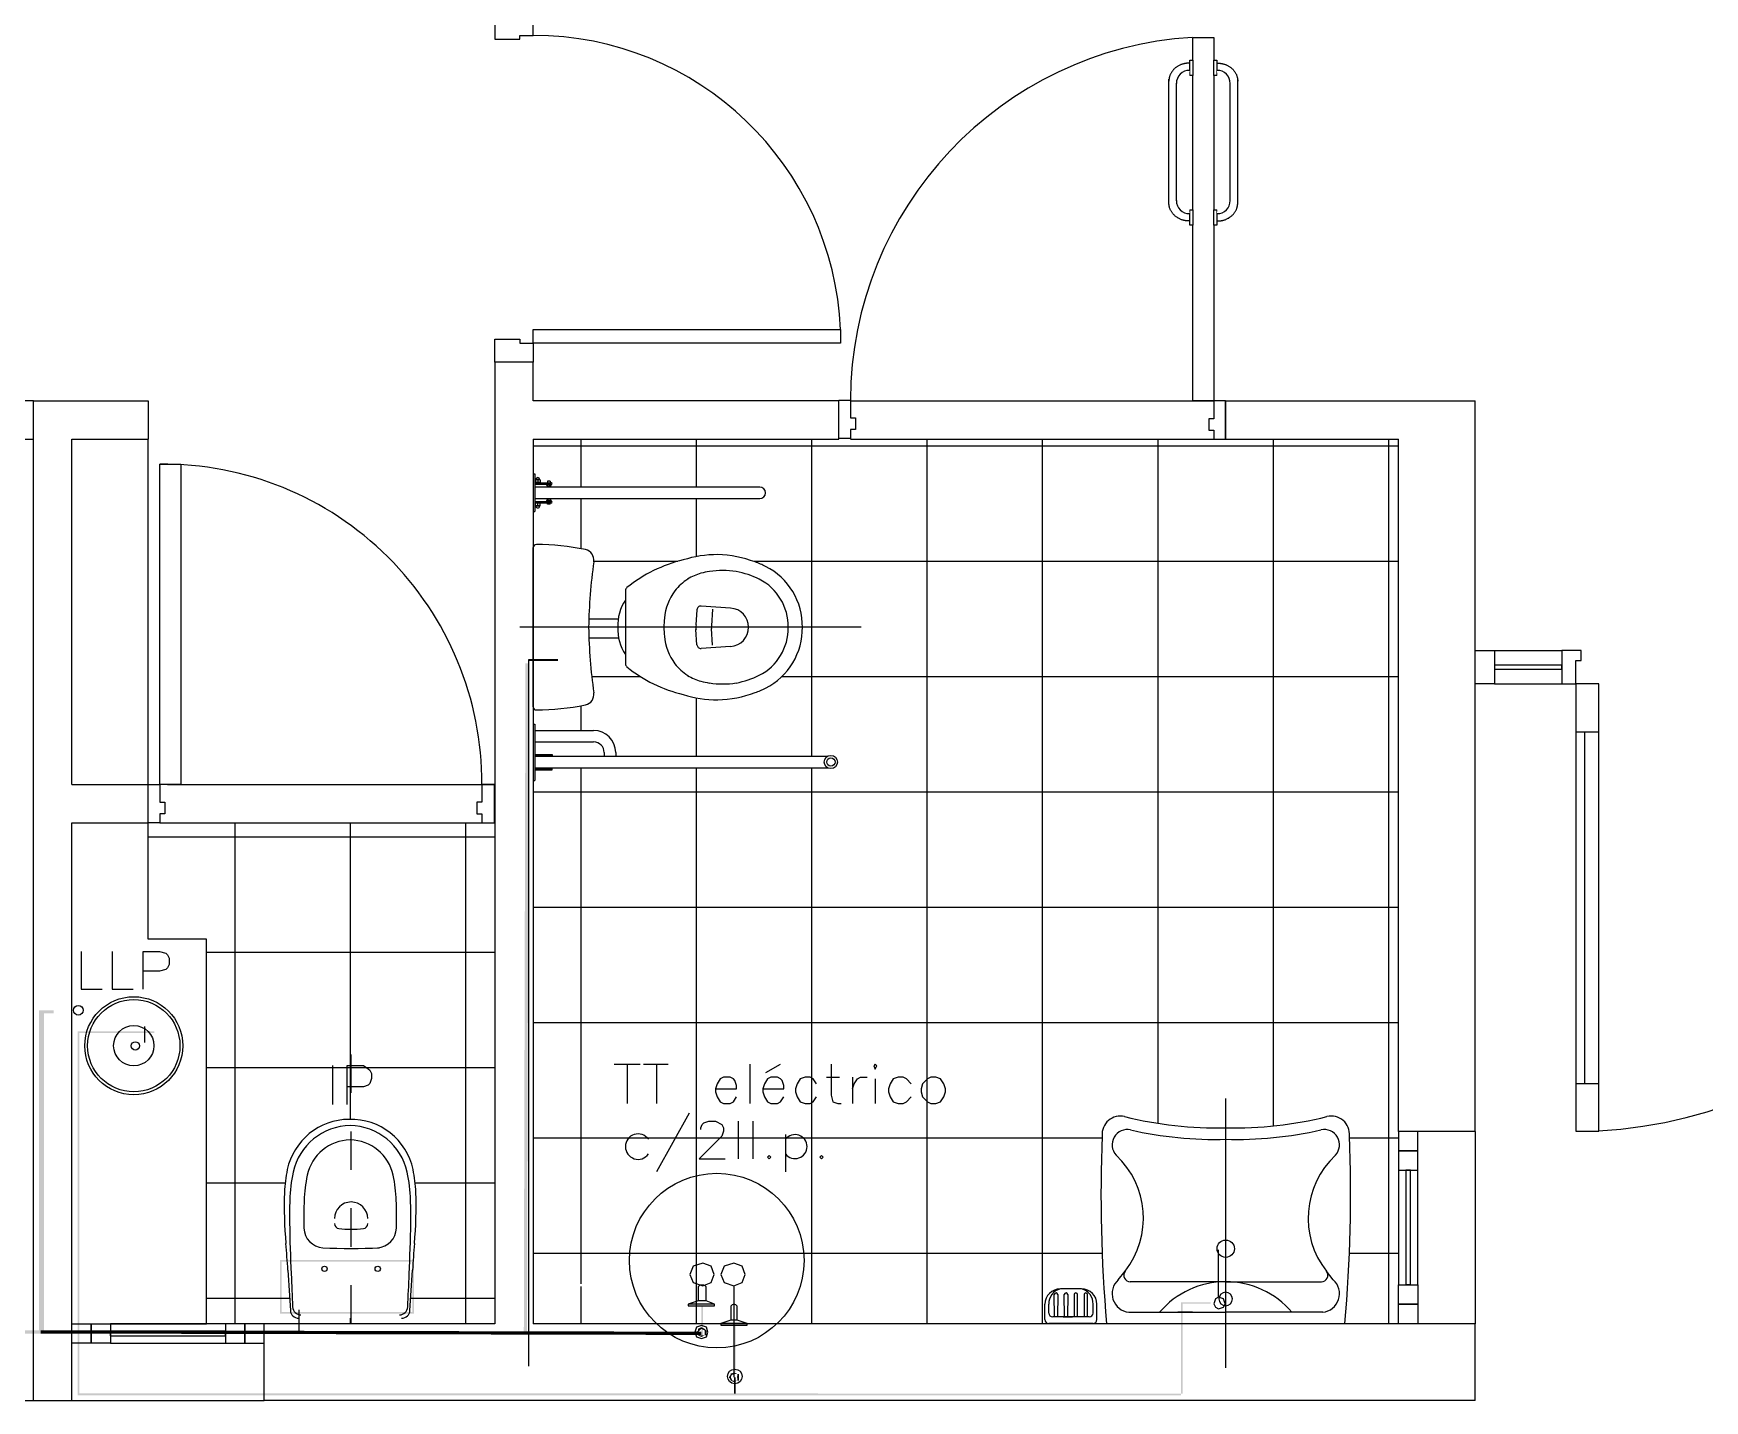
# Model space of a CAD drawing. Header units: metres. Extents: x -22 to 82, y -7 to 32.
# Drawn here: x -14.594 to -10.248, y 2.9 to 6.455 of the extents above; entities that cross this region are included whole.
import ezdxf

# ---------------------------------------------------------------- set-up
doc = ezdxf.new("R2010")
doc.units = ezdxf.units.M
doc.header["$LTSCALE"] = 2
doc.header["$MEASUREMENT"] = 0
doc.set_wipeout_variables(frame=1)
doc.linetypes.add('BORDER', pattern=[44.45, 12.7, -6.35, 12.7, -6.35, 0, -6.35])
doc.linetypes.add('DASHDOT', pattern=[25.4, 12.7, -6.35, 0, -6.35])
doc.layers.get('0').update_dxf_attribs({"color": 252, "linetype": 'CONTINUOUS'})
for name, color, linetype in [('PDF2_-FADE-AC-MONT', 240, 'CONTINUOUS'), ('PDF2_-FADE-IS-AC', 240, 'CONTINUOUS'), ('PDF2_-FADE-IS-AF', 160, 'CONTINUOUS'), ('PDF2_-FADE-IS-AFMONT', 160, 'CONTINUOUS'), ('PDF2_-FADE-IS-TXT', 7, 'CONTINUOUS'), ('PDF2_A_CAL', 240, 'CONTINUOUS'), ('ZLINEA_DE_EJES', 6, 'BORDER'), ('ZSILUETAEDIFICIO', 253, 'CONTINUOUS')]:
    doc.layers.add(name, color=color, linetype=linetype)

# ---------------------------------------------------------------- blocks, each defined once
blk = doc.blocks.new('K')
for centre, radius in [((352.5888, 864.514), 0.17), ((352.5888, 864.514), 0.16), ((352.5888, 864.514), 0.07), ((352.5841, 864.5165), 0.0145)]:
    blk.add_circle(centre, radius)

msp = doc.modelspace()

# ---------------------------------------------------------------- hatches: boundary and pattern name
at = {"layer": 'PDF2_-FADE-IS-AC'}
for points in [[(-14.4749, 2.919), (-14.4749, 3.8563), (-14.2838, 3.8563), (-14.2838, 3.8562), (-14.2796, 3.8562), (-14.2796, 3.8605), (-14.4791, 3.8605), (-14.4791, 2.9139), (-12.5542, 2.9139), (-12.5542, 2.919)], [(-12.7681, 3.0964), (-12.7723, 3.0964), (-12.7723, 2.9733), (-12.7681, 2.9733)], [(-12.7681, 2.9606), (-12.7723, 2.9606), (-12.7723, 2.9181), (-12.7681, 2.9181)]]:
    msp.add_hatch(color=256, dxfattribs=at).paths.add_polyline_path(points)
h = msp.add_hatch(color=256, dxfattribs=at)
h.paths.add_polyline_path([(-11.6095, 2.9181), (-11.6052, 2.9181), (-11.6052, 3.1516), (-11.5331, 3.1516), (-11.5331, 3.1558), (-11.6095, 3.1558)])
h.paths.add_polyline_path([(-12.554, 2.9181), (-12.554, 2.9139), (-11.6095, 2.9139), (-11.6095, 2.9181)])
h = msp.add_hatch(color=256, dxfattribs=at)
h.paths.add_polyline_path([(-12.7596, 2.9521), (-12.7596, 2.9691), (-12.7638, 2.9691), (-12.7638, 2.9521)])
h.paths.add_polyline_path([(-12.7723, 2.9733), (-12.7808, 2.9691), (-12.7851, 2.9606), (-12.7808, 2.9521), (-12.7723, 2.9478), (-12.7638, 2.9521), (-12.7766, 2.9521), (-12.7808, 2.9606), (-12.7766, 2.9691), (-12.7638, 2.9691)])
at = {"layer": 'PDF2_-FADE-IS-AF'}
h = msp.add_hatch(color=256, dxfattribs=at)
h.paths.add_polyline_path([(-13.9527, 3.2659), (-13.9527, 3.1258), (-13.6046, 3.1258), (-13.6046, 3.2659)])
h.paths.add_polyline_path([(-13.9485, 3.2616), (-13.6089, 3.2616), (-13.6089, 3.13), (-13.9485, 3.13)], flags=0)
msp.add_hatch(color=256, dxfattribs=at).paths.add_polyline_path([(-12.8532, 3.1466), (-12.8574, 3.1466), (-12.8574, 3.066), (-12.8532, 3.066)])
at = {"layer": 'PDF2_-FADE-IS-AFMONT'}
for points in [[(-13.3063, 4.8168), (-13.3148, 4.8168), (-13.319, 3.0718), (-13.3105, 3.0718)], [(-14.567, 3.915), (-14.5798, 3.915), (-14.5798, 3.0785), (-14.567, 3.0785), (-14.567, 3.9073), (-14.5416, 3.9073), (-14.5416, 3.915)], [(-14.5713, 3.0743), (-14.5713, 3.0828), (-18.5064, 3.0865), (-18.5064, 3.0737)], [(-12.8571, 3.0908), (-12.8656, 3.0866), (-12.8656, 3.0823), (-12.8698, 3.0781), (-12.8656, 3.0696), (-12.8571, 3.0654), (-12.8486, 3.0696), (-12.8613, 3.0696), (-12.8656, 3.0781), (-12.8571, 3.0866), (-12.8486, 3.0823), (-12.8486, 3.0696), (-12.8443, 3.0696), (-12.8443, 3.0823), (-12.8486, 3.0866)]]:
    msp.add_hatch(color=256, dxfattribs=at).paths.add_polyline_path(points)

# ---------------------------------------------------------------- linework, layer by layer
at = {"layer": 'PDF2_-FADE-AC-MONT'}
for points in [[(-12.7808, 3.1431), (-12.7808, 3.1091)], [(-12.7702, 3.1495), (-12.7745, 3.1495)], [(-12.7638, 3.1091), (-12.7638, 3.1431)], [(-12.7384, 3.1006), (-12.7638, 3.1091), (-12.7808, 3.1091), (-12.8063, 3.1006)]]:
    msp.add_lwpolyline(points, dxfattribs=at)
msp.add_lwpolyline([(-12.7384, 3.0964), (-12.7384, 3.1006), (-12.8063, 3.1006), (-12.8063, 3.0964)], close=True, dxfattribs=at)
for centre, start, end in [((-12.7745, 3.1431), 90.1478, 180.1486), ((-12.7702, 3.1431), 0.1535, 90.1486)]:
    msp.add_arc(centre, 0.00637, start, end, dxfattribs=at)
at = {"layer": 'PDF2_-FADE-IS-AC'}
for points in [[(-12.7851, 2.9606), (-12.7808, 2.9606)], [(-12.7723, 2.9691), (-12.7808, 2.9691)], [(-12.7596, 2.9606), (-12.7638, 2.9606)]]:
    msp.add_lwpolyline(points, dxfattribs=at)
msp.add_circle((-12.7702, 2.9627), 0.0191, dxfattribs=at)
at = {"layer": 'PDF2_-FADE-IS-AF'}
for points in [[(-13.307, 4.8259), (-13.307, 2.9897)], [(-11.5119, 3.1686), (-11.5119, 3.2917)], [(-11.4482, 3.1304), (-11.41, 3.1304)]]:
    msp.add_lwpolyline(points, dxfattribs=at)
for points in [[(-12.8236, 3.228), (-12.832, 3.2492), (-12.8533, 3.2577), (-12.8787, 3.2492), (-12.8872, 3.228), (-12.8787, 3.2068), (-12.8533, 3.1983), (-12.832, 3.2068)], [(-11.4949, 3.1516), (-11.4991, 3.1643), (-11.5119, 3.1686), (-11.5203, 3.1643), (-11.5246, 3.1516), (-11.5203, 3.1431), (-11.5119, 3.1389), (-11.4991, 3.1431)]]:
    msp.add_lwpolyline(points, close=True, dxfattribs=at)
at = {"layer": 'PDF2_-FADE-IS-AF', "elevation": 0}
msp.add_lwpolyline([(-13.9045, 3.1358), (-13.9045, 3.0749)], dxfattribs=at)
at = {"layer": 'PDF2_-FADE-IS-AFMONT', "const_width": 0.005}
msp.add_lwpolyline([(-13.307, 4.8259), (-13.2298, 4.8259)], dxfattribs=at)
at = {"layer": 'PDF2_-FADE-IS-AFMONT'}
for points in [[(-12.8659, 3.1933), (-12.8659, 3.1594)], [(-12.8511, 3.1997), (-12.8596, 3.1997)], [(-12.8447, 3.1594), (-12.8447, 3.1933)], [(-12.8235, 3.1509), (-12.8447, 3.1594), (-12.8659, 3.1594), (-12.8914, 3.1509)], [(-12.8656, 3.0781), (-12.8698, 3.0781)], [(-12.8443, 3.0781), (-12.8486, 3.0781)]]:
    msp.add_lwpolyline(points, dxfattribs=at)
for points in [[(-12.8235, 3.1466), (-12.8235, 3.1509), (-12.8914, 3.1509), (-12.8914, 3.1466)], [(-12.8401, 3.0781), (-12.8443, 3.0908), (-12.8571, 3.0951), (-12.8698, 3.0908), (-12.8741, 3.0781), (-12.8698, 3.0654), (-12.8571, 3.0611), (-12.8443, 3.0654)]]:
    msp.add_lwpolyline(points, close=True, dxfattribs=at)
at = {"layer": 'PDF2_-FADE-IS-AFMONT', "const_width": 0.00849, "elevation": 0}
msp.add_lwpolyline([(-14.5755, 3.0786), (-12.8571, 3.0749)], dxfattribs=at)
at = {"layer": 'PDF2_-FADE-IS-AFMONT'}
for centre, start, end in [((-12.8595, 3.1934), 90.1535, 180.1486), ((-12.851, 3.1933), 0.1478, 90.1486)]:
    msp.add_arc(centre, 0.00637, start, end, dxfattribs=at)
at = {"layer": 'PDF2_-FADE-IS-TXT'}
for points in [[(-14.4706, 4.0678), (-14.4706, 3.9702), (-14.4154, 3.9702)], [(-14.39, 4.0678), (-14.39, 3.9702), (-14.3348, 3.9702)], [(-14.3093, 3.9702), (-14.3093, 4.0678), (-14.2669, 4.0678), (-14.2499, 4.0636), (-14.2456, 4.0593), (-14.2414, 4.0508), (-14.2414, 4.0339), (-14.2456, 4.0254), (-14.2499, 4.0211), (-14.2669, 4.0169), (-14.3093, 4.0169)], [(-13.8169, 3.7715), (-13.8169, 3.6696)], [(-13.7787, 3.6696), (-13.7787, 3.7715), (-13.7362, 3.7715), (-13.7235, 3.763), (-13.7193, 3.7588), (-13.715, 3.7503), (-13.715, 3.7375), (-13.7193, 3.7248), (-13.7235, 3.7206), (-13.7362, 3.7163), (-13.7787, 3.7163)], [(-13.084, 3.7748), (-13.0161, 3.7748)], [(-13.05, 3.7748), (-13.05, 3.6729)], [(-13.0076, 3.7748), (-12.9439, 3.7748)], [(-12.9736, 3.7748), (-12.9736, 3.6729)], [(-12.8208, 3.7111), (-12.7656, 3.7111), (-12.7656, 3.7196), (-12.7699, 3.7323), (-12.7741, 3.7366), (-12.7826, 3.7408), (-12.7996, 3.7408), (-12.8081, 3.7366), (-12.8165, 3.7238), (-12.8208, 3.7111), (-12.8208, 3.7026), (-12.8165, 3.6899), (-12.8081, 3.6771), (-12.7996, 3.6729), (-12.7826, 3.6729), (-12.7741, 3.6771), (-12.7656, 3.6899)], [(-12.7316, 3.7748), (-12.7316, 3.6729)], [(-12.6977, 3.7111), (-12.6425, 3.7111), (-12.6425, 3.7196), (-12.6467, 3.7323), (-12.651, 3.7366), (-12.6595, 3.7408), (-12.6765, 3.7408), (-12.685, 3.7366), (-12.6934, 3.7238), (-12.6977, 3.7111), (-12.6977, 3.7026), (-12.6934, 3.6899), (-12.685, 3.6771), (-12.6765, 3.6729), (-12.6595, 3.6729), (-12.651, 3.6771), (-12.6425, 3.6899)], [(-12.6892, 3.7535), (-12.651, 3.7748)], [(-12.5576, 3.7238), (-12.5661, 3.7366), (-12.5746, 3.7408), (-12.5873, 3.7408), (-12.6001, 3.7366), (-12.6085, 3.7238), (-12.6128, 3.7111), (-12.6128, 3.7026), (-12.6085, 3.6899), (-12.6001, 3.6771), (-12.5873, 3.6729), (-12.5746, 3.6729), (-12.5661, 3.6771), (-12.5576, 3.6899)], [(-12.5321, 3.7408), (-12.4982, 3.7408)], [(-12.5194, 3.7748), (-12.5194, 3.6941), (-12.5152, 3.6771), (-12.5024, 3.6729), (-12.4939, 3.6729)], [(-12.4642, 3.7408), (-12.4642, 3.6729)], [(-12.4642, 3.7111), (-12.46, 3.7238), (-12.4515, 3.7366), (-12.443, 3.7408), (-12.426, 3.7408)], [(-12.3114, 3.7238), (-12.3241, 3.7366), (-12.3326, 3.7408), (-12.3454, 3.7408), (-12.3581, 3.7366), (-12.3666, 3.7238), (-12.3708, 3.7111), (-12.3708, 3.7026), (-12.3666, 3.6899), (-12.3581, 3.6771), (-12.3454, 3.6729), (-12.3326, 3.6729), (-12.3241, 3.6771), (-12.3114, 3.6899)], [(-12.4048, 3.7366), (-12.4048, 3.6729)], [(-12.8887, 3.6474), (-12.9736, 3.4946)], [(-12.859, 3.605), (-12.859, 3.6092), (-12.8548, 3.6177), (-12.8505, 3.6219), (-12.8378, 3.6262), (-12.8208, 3.6262), (-12.8038, 3.6177), (-12.7996, 3.6092), (-12.7996, 3.6007), (-12.8038, 3.588), (-12.8632, 3.5286), (-12.7953, 3.5286)], [(-12.7614, 3.6262), (-12.7614, 3.5286)], [(-12.7232, 3.6262), (-12.7232, 3.5286)], [(-12.6383, 3.5922), (-12.6383, 3.4946)], [(-12.8447, 3.1509), (-12.8744, 3.1509)]]:
    msp.add_lwpolyline(points, dxfattribs=at)
for points in [[(-12.409, 3.7705), (-12.4048, 3.762), (-12.4005, 3.7705), (-12.4048, 3.7748)], [(-12.2605, 3.7408), (-12.2689, 3.7366), (-12.2817, 3.7238), (-12.2859, 3.7111), (-12.2859, 3.7026), (-12.2817, 3.6899), (-12.2689, 3.6771), (-12.2605, 3.6729), (-12.2477, 3.6729), (-12.235, 3.6771), (-12.2265, 3.6899), (-12.2222, 3.7026), (-12.2222, 3.7111), (-12.2265, 3.7238), (-12.235, 3.7366), (-12.2477, 3.7408)], [(-12.6807, 3.537), (-12.685, 3.5328), (-12.6807, 3.5286), (-12.6765, 3.5328)], [(-12.5449, 3.537), (-12.5491, 3.5328), (-12.5449, 3.5286), (-12.5406, 3.5328)]]:
    msp.add_lwpolyline(points, close=True, dxfattribs=at)
for centre, radius, start, end in [((-13.0218, 3.5604), 0.0331, 35.2933, 324.7067), ((-12.6136, 3.5604), 0.0312, 217.7698, 142.2302)]:
    msp.add_arc(centre, radius, start, end, dxfattribs=at)
at = {"layer": 'PDF2_A_CAL'}
for points in [[(-14.3051, 3.8732), (-14.3051, 3.8308)], [(-12.7726, 3.1983), (-12.7726, 2.9606)], [(-11.618, 3.1304), (-11.5798, 3.1304)]]:
    msp.add_lwpolyline(points, dxfattribs=at)
msp.add_lwpolyline([(-12.7429, 3.228), (-12.7514, 3.2492), (-12.7726, 3.2577), (-12.7981, 3.2492), (-12.8066, 3.228), (-12.7981, 3.2068), (-12.7726, 3.1983), (-12.7514, 3.2068)], close=True, dxfattribs=at)
msp.add_circle((-12.8172, 3.2641), 0.2271, dxfattribs=at)
at = {"layer": 'ZLINEA_DE_EJES', "linetype": 'DASHDOT', "ltscale": 0.001}
msp.add_line((-13.7681, 3.1, 0), (-13.7681, 3.8231, 0), dxfattribs=at)
at = {"layer": 'ZSILUETAEDIFICIO', "linetype": 'Continuous'}
for p, q in [((-11.6412, 6.0125, 0), (-11.6412, 6.336, 0)), ((-11.6212, 6.0195, 0), (-11.6212, 6.326, 0)), ((-11.4824, 6.0195, 0), (-11.4824, 6.326, 0)), ((-11.4624, 6.0125, 0), (-11.4624, 6.336, 0)), ((-11.4944, 5.4998, 0), (-11.4944, 5.4001, 0)), ((-13.1705, 5.4, 0), (-13.1705, 5.2765, 0)), ((-12.8705, 5.4, 0), (-12.8705, 5.276, 0)), ((-12.5705, 5.4, 0), (-12.5705, 4.5756, 0)), ((-12.2705, 5.4, 0), (-12.2705, 3.1004, 0)), ((-11.9705, 5.4, 0), (-11.9705, 3.1005, 0)), ((-11.6705, 5.4, 0), (-11.6705, 3.6211, 0)), ((-11.3705, 5.4, 0), (-11.3705, 3.6141, 0)), ((-11.0705, 5.4, 0), (-11.0705, 3.1, 0)), ((-11.0444, 5.3823, 0), (-13.2944, 5.3823, 0)), ((-14.2656, 4.5024, 0), (-14.2656, 5.3352, 0)), ((-14.2656, 5.3352, 0), (-14.2106, 5.3352, 0)), ((-14.2106, 5.3352, 0), (-14.2106, 4.5024, 0)), ((-13.1705, 5.2448, 0), (-13.1705, 5.1152, 0)), ((-12.8705, 5.2454, 0), (-12.8705, 5.0944, 0)), ((-12.9188, 5.0823, 0), (-13.1368, 5.0823, 0)), ((-11.0444, 5.0823, 0), (-12.7212, 5.0823, 0)), ((-13.0149, 4.7823, 0), (-13.1423, 4.7823, 0)), ((-11.0444, 4.7823, 0), (-12.6485, 4.7823, 0)), ((-10.7944, 4.8132, 0), (-10.6194, 4.8132, 0)), ((-10.6194, 4.8012, 0), (-10.7944, 4.8012, 0)), ((-10.5834, 4.7642, 0), (-10.5834, 4.6392, 0)), ((-10.5234, 4.7642, 0), (-10.5834, 4.7642, 0)), ((-10.5234, 4.6392, 0), (-10.5234, 4.7642, 0)), ((-13.1705, 4.7069, 0), (-13.1705, 4.6428, 0)), ((-12.8705, 4.7276, 0), (-12.8705, 4.5756, 0)), ((-10.5834, 4.6392, 0), (-10.5234, 4.6392, 0)), ((-10.5593, 3.7233, 0), (-10.5593, 4.6392, 0)), ((-13.1705, 4.5456, 0), (-13.1705, 3.2034, 0)), ((-12.8705, 4.5456, 0), (-12.8705, 3.1003, 0)), ((-12.5705, 4.5456, 0), (-12.5705, 3.1004, 0)), ((-14.2956, 4.4026, 0), (-14.2956, 4.5024, 0)), ((-14.2956, 4.5024, 0), (-14.2656, 4.5024, 0)), ((-14.2656, 4.5024, 0), (-14.2656, 4.456, 0)), ((-14.2106, 4.5024, 0), (-14.2656, 4.5024, 0)), ((-14.2656, 4.5024, 0), (-14.2656, 4.456, 0)), ((-13.3955, 4.5024, 0), (-13.4281, 4.5024, 0)), ((-13.4281, 4.5024, 0), (-13.4281, 4.456, 0)), ((-13.3955, 4.4026, 0), (-13.3955, 4.5024, 0)), ((-11.0444, 4.4823, 0), (-13.2944, 4.4823, 0)), ((-14.2656, 4.456, 0), (-14.2526, 4.456, 0)), ((-14.2656, 4.456, 0), (-14.2526, 4.456, 0)), ((-14.2526, 4.456, 0), (-14.2526, 4.4261, 0)), ((-14.2526, 4.456, 0), (-14.2526, 4.4261, 0)), ((-13.4281, 4.456, 0), (-13.4411, 4.456, 0)), ((-13.4411, 4.456, 0), (-13.4411, 4.4261, 0)), ((-14.2656, 4.4026, 0), (-14.2956, 4.4026, 0)), ((-14.2526, 4.4261, 0), (-14.2656, 4.4261, 0)), ((-14.2656, 4.4261, 0), (-14.2656, 4.4026, 0)), ((-14.0703, 4.4024, 0), (-14.0703, 3.1, 0)), ((-13.7703, 4.4024, 0), (-13.7703, 3.6306, 0)), ((-13.4703, 4.4024, 0), (-13.4703, 3.1, 0)), ((-13.4411, 4.4261, 0), (-13.4281, 4.4261, 0)), ((-13.4281, 4.4261, 0), (-13.4281, 4.4026, 0)), ((-13.4281, 4.4026, 0), (-13.3955, 4.4026, 0)), ((-13.3944, 4.3651, 0), (-14.2956, 4.3651, 0)), ((-11.0444, 4.1823, 0), (-13.2944, 4.1823, 0)), ((-13.3944, 4.0651, 0), (-14.1444, 4.0651, 0)), ((-11.0444, 3.8823, 0), (-13.2944, 3.8823, 0)), ((-13.3944, 3.7651, 0), (-14.1444, 3.7651, 0)), ((-10.5834, 3.7233, 0), (-10.5834, 3.6002, 0)), ((-10.5234, 3.7233, 0), (-10.5834, 3.7233, 0)), ((-10.5234, 3.6002, 0), (-10.5234, 3.7233, 0)), ((-11.815, 3.5823, 0), (-13.2944, 3.5823, 0)), ((-11.0444, 3.5823, 0), (-11.1719, 3.5823, 0)), ((-11.0444, 3.4994, 0), (-11.0444, 3.2006, 0)), ((-11.0248, 3.4994, 0), (-11.0248, 3.2006, 0)), ((-11.0128, 3.4994, 0), (-11.0248, 3.4994, 0)), ((-11.0128, 3.2006, 0), (-11.0128, 3.4994, 0)), ((-10.9941, 3.2006, 0), (-10.9941, 3.4994, 0)), ((-13.9385, 3.4651, 0), (-14.1444, 3.4651, 0)), ((-13.3944, 3.4651, 0), (-13.6027, 3.4651, 0)), ((-11.8142, 3.2823, 0), (-13.2944, 3.2823, 0)), ((-11.0444, 3.2823, 0), (-11.1733, 3.2823, 0)), ((-13.1705, 3.1966, 0), (-13.1705, 3.1002, 0)), ((-11.0128, 3.2006, 0), (-11.0248, 3.2006, 0)), ((-13.928, 3.1651, 0), (-14.1444, 3.1651, 0)), ((-13.3944, 3.1651, 0), (-13.6131, 3.1651, 0)), ((-13.6131, 3.1651, 0), (-13.6131, 3.1651, 0)), ((-14.095, 3.1, 0), (-14.3938, 3.1, 0)), ((-13.7703, 3.1141, 0), (-13.7703, 3.1, 0)), ((-11.6705, 3.1005, 0), (-11.6705, 3.1004, 0)), ((-11.3705, 3.1005, 0), (-11.3705, 3.1002, 0)), ((-14.095, 3.0805, 0), (-14.3938, 3.0805, 0)), ((-14.3938, 3.0684, 0), (-14.3938, 3.0805, 0)), ((-14.3938, 3.0684, 0), (-14.095, 3.0684, 0)), ((-14.3938, 3.0497, 0), (-14.095, 3.0497, 0)), ((-14.095, 3.0684, 0), (-14.095, 3.0805, 0)), ((-14.5944, 2.9, 0), (-14.4944, 2.9))]:
    msp.add_line(p, q, dxfattribs=at)
at = {"layer": 'ZSILUETAEDIFICIO'}
for p, q in [((-13.2944, 5.6, 0), (-13.3944, 5.6, 0)), ((-13.3944, 5.6, 0), (-13.3944, 3.1, 0)), ((-13.2944, 5.5, 0), (-13.2944, 5.6, 0)), ((-14.5944, 2.9, 0), (-14.5944, 5.5, 0)), ((-14.5944, 5.5, 0), (-14.2956, 5.5, 0)), ((-14.2956, 5.5, 0), (-14.2956, 5.4, 0)), ((-12.4994, 5.5, 0), (-13.2944, 5.5, 0)), ((-12.4994, 5.4, 0), (-12.4994, 5.5, 0)), ((-12.4694, 5.4998, 0), (-11.5243, 5.4998, 0)), ((-11.4944, 5.4, 0), (-11.4944, 5.5, 0)), ((-11.4944, 5.5, 0), (-10.8444, 5.5, 0)), ((-10.8444, 3.6, 0), (-10.8444, 5.5, 0)), ((-14.4944, 5.4, 0), (-14.2956, 5.4, 0)), ((-14.4944, 4.5024, 0), (-14.4944, 5.4, 0)), ((-14.2956, 4.5024, 0), (-14.2956, 5.4, 0)), ((-13.2944, 5.4, 0), (-12.4994, 5.4, 0)), ((-13.2944, 5.4, 0), (-13.2944, 3.1, 0)), ((-12.4694, 5.4, 0), (-11.4944, 5.4, 0)), ((-11.4944, 5.4, 0), (-11.0444, 5.4, 0)), ((-11.0444, 3.6, 0), (-11.0444, 5.4, 0)), ((-13.2944, 5.3096), (-13.2904, 5.3096)), ((-13.2944, 5.3096), (-13.2944, 5.2116)), ((-13.2904, 5.3096), (-13.2904, 5.2116)), ((-13.2904, 5.2868), (-13.2474, 5.2868)), ((-13.2904, 5.2828), (-13.2474, 5.2828)), ((-13.2886, 5.2944), (-13.2886, 5.287)), ((-13.2766, 5.2944), (-13.2886, 5.2944)), ((-13.2766, 5.287), (-13.2886, 5.287)), ((-13.2796, 5.2954), (-13.2856, 5.2954)), ((-13.2826, 5.2944), (-13.2826, 5.287)), ((-13.2766, 5.2944), (-13.2766, 5.287)), ((-13.2575, 5.2806), (-13.2597, 5.2806)), ((-13.2538, 5.2826), (-13.2587, 5.2826)), ((-13.2538, 5.2808), (-13.2587, 5.2808)), ((-13.2501, 5.2905), (-13.2575, 5.2905)), ((-13.2575, 5.2905), (-13.2575, 5.2868)), ((-13.2575, 5.2808), (-13.2575, 5.2806)), ((-13.2538, 5.2826), (-13.2488, 5.2826)), ((-13.2538, 5.2808), (-13.2488, 5.2808)), ((-13.2501, 5.2905), (-13.2501, 5.2868)), ((-13.2501, 5.2808), (-13.2501, 5.2806)), ((-13.2501, 5.2806), (-13.2479, 5.2806)), ((-13.2904, 5.2384), (-13.2474, 5.2384)), ((-13.2904, 5.2344), (-13.2474, 5.2344)), ((-13.2886, 5.2269), (-13.2886, 5.2342)), ((-13.2766, 5.2342), (-13.2886, 5.2342)), ((-13.2766, 5.2269), (-13.2886, 5.2269)), ((-13.2796, 5.2259), (-13.2856, 5.2259)), ((-13.2826, 5.2269), (-13.2826, 5.2342)), ((-13.2766, 5.2269), (-13.2766, 5.2342)), ((-13.2575, 5.2407), (-13.2597, 5.2407)), ((-13.2538, 5.2405), (-13.2587, 5.2405)), ((-13.2538, 5.2387), (-13.2587, 5.2387)), ((-13.2575, 5.2405), (-13.2575, 5.2407)), ((-13.2575, 5.2308), (-13.2575, 5.2345)), ((-13.2501, 5.2308), (-13.2575, 5.2308)), ((-13.2538, 5.2405), (-13.2488, 5.2405)), ((-13.2538, 5.2387), (-13.2488, 5.2387)), ((-13.2501, 5.2407), (-13.2479, 5.2407)), ((-13.2501, 5.2405), (-13.2501, 5.2407)), ((-13.2501, 5.2308), (-13.2501, 5.2345)), ((-13.2944, 5.2116), (-13.2904, 5.2116)), ((-13.2944, 4.704, 0), (-13.2944, 5.118, 0)), ((-13.0545, 5.0063, 0), (-13.0545, 4.9816, 0)), ((-13.0545, 4.9799, 0), (-13.0545, 4.911, 0)), ((-12.8686, 4.9567, 0), (-12.8712, 4.9172, 0)), ((-12.7812, 4.9609, 0), (-12.858, 4.9661, 0)), ((-12.8285, 4.9579, 0), (-12.8313, 4.9146, 0)), ((-13.1488, 4.9325, 0), (-13.073, 4.9325, 0)), ((-12.4413, 4.911, 0), (-13.3293, 4.911, 0)), ((-13.1504, 4.8837, 0), (-13.0732, 4.8837, 0)), ((-13.0545, 4.911, 0), (-13.0545, 4.8422, 0)), ((-12.8686, 4.8653, 0), (-12.8712, 4.9049, 0)), ((-12.8285, 4.8642, 0), (-12.8313, 4.9075, 0)), ((-13.0545, 4.8404, 0), (-13.0545, 4.8157, 0)), ((-12.7812, 4.8611, 0), (-12.858, 4.8559, 0)), ((-13.2944, 4.6594), (-13.2944, 4.5121)), ((-13.2944, 4.6594), (-13.2904, 4.6594)), ((-13.2904, 4.6594), (-13.2904, 4.5121)), ((-13.2898, 4.6428), (-13.1374, 4.6428)), ((-13.2898, 4.6128), (-13.1374, 4.6128)), ((-13.2904, 4.5801), (-13.2454, 4.5801)), ((-13.2904, 4.5771), (-13.2454, 4.5771)), ((-13.2904, 4.5756), (-12.5287, 4.5756)), ((-13.2454, 4.5801), (-13.2454, 4.5771)), ((-13.11, 4.5853), (-13.11, 4.5756)), ((-13.08, 4.5853), (-13.08, 4.5756)), ((-13.2904, 4.5456), (-12.5287, 4.5456)), ((-13.2904, 4.5435), (-13.2454, 4.5435)), ((-13.2904, 4.5405), (-13.2454, 4.5405)), ((-13.2454, 4.5405), (-13.2454, 4.5435)), ((-14.4944, 4.5024, 0), (-14.2956, 4.5024, 0)), ((-14.2956, 4.4024, 0), (-14.2956, 4.5024, 0)), ((-14.2956, 4.4024, 0), (-14.2956, 4.5024, 0)), ((-13.2944, 4.5121), (-13.2904, 4.5121)), ((-14.4944, 2.9, 0), (-14.4944, 4.4024, 0)), ((-14.4944, 4.4024, 0), (-14.2956, 4.4024, 0)), ((-14.2956, 4.1003, 0), (-14.2956, 4.4024, 0)), ((-14.1444, 4.1003, 0), (-14.2956, 4.1003, 0)), ((-14.1444, 3.1, 0), (-14.1444, 4.1003, 0)), ((-11.4934, 2.9854, 0), (-11.4934, 3.6853, 0)), ((-10.8444, 3.6, 0), (-11.0444, 3.6, 0)), ((-10.8444, 3.6, 0), (-10.8444, 3.1)), ((-11.773, 3.2141, 0), (-11.7553, 3.2363, 0)), ((-11.2137, 3.2141, 0), (-11.2314, 3.2363, 0)), ((-11.9388, 3.1175, 0), (-11.9393, 3.1757, 0)), ((-11.9303, 3.1757, 0), (-11.9308, 3.1175, 0)), ((-11.8686, 3.1905, 0), (-11.9236, 3.1905, 0)), ((-11.9128, 3.1175, 0), (-11.9133, 3.1757, 0)), ((-11.9043, 3.1757, 0), (-11.9048, 3.1175, 0)), ((-11.8879, 3.1757, 0), (-11.8874, 3.1175, 0)), ((-11.8794, 3.1175, 0), (-11.8789, 3.1757, 0)), ((-11.8618, 3.1757, 0), (-11.8613, 3.1175, 0)), ((-11.8533, 3.1175, 0), (-11.8528, 3.1757, 0)), ((-11.4936, 3.209, 0), (-11.742, 3.209, 0)), ((-11.4932, 3.209, 0), (-11.2447, 3.209, 0)), ((-11.9636, 3.1105, 0), (-11.9636, 3.1505, 0)), ((-11.9536, 3.1275, 0), (-11.9536, 3.1505, 0)), ((-11.8386, 3.1275, 0), (-11.8386, 3.1505, 0)), ((-11.8286, 3.1105, 0), (-11.8286, 3.1505, 0)), ((-11.7455, 3.1297, 0), (-11.4936, 3.1297, 0)), ((-11.2412, 3.1297, 0), (-11.4932, 3.1297, 0)), ((-14.4944, 3.1, 0), (-14.1444, 3.1, 0)), ((-13.9944, 2.9, 0), (-13.9944, 3.1, 0)), ((-13.3944, 3.1, 0), (-13.9944, 3.1, 0)), ((-10.8444, 3.1, 0), (-13.2944, 3.1, 0)), ((-11.8386, 3.1005, 0), (-11.9536, 3.1005, 0)), ((-11.8486, 3.1175, 0), (-11.9436, 3.1175, 0)), ((-11.9163, 3.1175, 0), (-11.8923, 3.1175, 0)), ((-11.8034, 3.1005, 0), (-11.4934, 3.1005, 0)), ((-11.4944, 3.1, 0), (-11.4944, 3.1006, 0)), ((-11.4934, 3.1005, 0), (-11.1834, 3.1005, 0)), ((-10.8444, 2.9, 0), (-10.8444, 3.1, 0)), ((-16.8944, 2.9, 0), (-14.5944, 2.9)), ((-14.4944, 2.9), (-13.9944, 2.9, 0)), ((-10.8444, 2.9, 0), (-13.9944, 2.9, 0))]:
    msp.add_line(p, q, dxfattribs=at)
at = {"layer": 'ZSILUETAEDIFICIO', "color": 251}
for p, q in [((-14.2456, 4.5024, 0), (-13.3944, 4.5024, 0)), ((-14.2655, 4.4024, 0), (-13.3944, 4.4024, 0))]:
    msp.add_line(p, q, dxfattribs=at)
at = {"layer": 'ZSILUETAEDIFICIO', "elevation": 0}
for points in [[(-13.2944, 6.5), (-13.3944, 6.5), (-13.3944, 6.44), (-13.3294, 6.44), (-13.3294, 6.45), (-13.2944, 6.45), (-13.2944, 6.5)], [(-13.2944, 5.6), (-13.3944, 5.6), (-13.3944, 5.66), (-13.3294, 5.66), (-13.3294, 5.65), (-13.2944, 5.65), (-13.2944, 5.6)], [(-14.5944, 5.4), (-14.5944, 5.5), (-14.6544, 5.5), (-14.6544, 5.435), (-14.6444, 5.435), (-14.6444, 5.4), (-14.5944, 5.4)], [(-10.6194, 4.8012), (-10.6194, 4.8132)], [(-10.5834, 4.6392), (-10.5834, 3.7233)], [(-10.5234, 3.7233), (-10.5234, 4.6392)]]:
    msp.add_lwpolyline(points, dxfattribs=at)
at = {"layer": 'ZSILUETAEDIFICIO', "linetype": 'Continuous', "elevation": 0}
for points in [[(-11.5243, 5.4998), (-11.5793, 5.4998), (-11.5793, 6.4449), (-11.5243, 6.4449)], [(-12.4994, 5.4018), (-12.4994, 5.5016), (-12.4694, 5.5016), (-12.4694, 5.4552), (-12.4564, 5.4552), (-12.4564, 5.4252), (-12.4694, 5.4252), (-12.4694, 5.4018)], [(-11.4944, 5.4), (-11.4944, 5.4998), (-11.5243, 5.4998), (-11.5243, 5.4534), (-11.5373, 5.4534), (-11.5373, 5.4235), (-11.5243, 5.4235), (-11.5243, 5.4)], [(-10.5234, 3.6002), (-10.5234, 3.7233), (-10.5834, 3.7233), (-10.5834, 3.6002)], [(-11.0444, 3.6), (-11.0444, 3.5497), (-10.9941, 3.5497), (-10.9941, 3.6)], [(-11.0444, 3.5497), (-11.0444, 3.4994), (-10.9941, 3.4994), (-10.9941, 3.5497)], [(-11.0444, 3.1503), (-11.0444, 3.2006), (-10.9941, 3.2006), (-10.9941, 3.1503)], [(-11.0444, 3.1), (-11.0444, 3.1503), (-10.9941, 3.1503), (-10.9941, 3.1)], [(-14.4944, 3.1), (-14.4441, 3.1), (-14.4441, 3.0497), (-14.4944, 3.0497)], [(-14.4441, 3.1), (-14.3938, 3.1), (-14.3938, 3.0497), (-14.4441, 3.0497)], [(-14.0447, 3.1), (-14.095, 3.1), (-14.095, 3.0497), (-14.0447, 3.0497)], [(-13.9944, 3.1), (-14.0447, 3.1), (-14.0447, 3.0497), (-13.9944, 3.0497)]]:
    msp.add_lwpolyline(points, close=True, dxfattribs=at)
at = {"layer": 'ZSILUETAEDIFICIO', "elevation": 0}
for points in [[(-13.2944, 5.65), (-13.2944, 5.685), (-12.495, 5.685), (-12.495, 5.65)], [(-10.7944, 4.7642), (-10.8444, 4.7642), (-10.8444, 4.8502), (-10.7944, 4.8502)]]:
    msp.add_lwpolyline(points, close=True, dxfattribs=at)
msp.add_lwpolyline([(-13.2904, 5.2757), (-13.2904, 5.2457), (-12.7054, 5.2457, 1), (-12.7054, 5.2757)], format="xyb", close=True, dxfattribs=at)
at = {"layer": 'ZSILUETAEDIFICIO', "linetype": 'Continuous', "elevation": 0}
for points in [[(-10.7944, 4.8502), (-10.6194, 4.8502)], [(-10.6194, 4.8222), (-10.6194, 4.7882), (-10.6194, 4.7642), (-10.5834, 4.7642), (-10.5834, 4.8242), (-10.5694, 4.8242), (-10.5694, 4.8502), (-10.6194, 4.8502), (-10.6194, 4.8222), (-10.6194, 4.8222)], [(-10.7944, 4.7642), (-10.6194, 4.7642)]]:
    msp.add_lwpolyline(points, dxfattribs=at)
at = {"layer": 'ZSILUETAEDIFICIO'}
for centre, radius in [((-12.5204, 4.5606), 0.0172), ((-12.5204, 4.5606), 0.0109), ((-14.4775, 3.915, 0), 0.0125), ((-11.4936, 3.295, 0), 0.0225)]:
    msp.add_circle(centre, radius, dxfattribs=at)
at = {"layer": 'ZSILUETAEDIFICIO', "ltscale": 0.15}
for centre in [(-13.8374, 3.2427, 0), (-13.8374, 3.2427, 0), (-13.6988, 3.2427, 0), (-13.6988, 3.2427, 0)]:
    msp.add_circle(centre, 0.00693, dxfattribs=at)
at = {"layer": 'ZSILUETAEDIFICIO'}
for centre, radius, start, end in [((-13.2944, 5.65, 0), 0.8, 2.5075, 90), ((-13.2856, 5.2904), 0.00505, 53.5393, 126.4607), ((-13.2826, 5.2949), 0.00515, 0, 180), ((-13.2796, 5.2904), 0.00505, 53.5393, 126.4607), ((-13.2538, 5.2831), 0.0064, 203.1798, 336.8202), ((-13.2587, 5.2817), 0.000924, 90, 270), ((-13.2488, 5.2817), 0.000924, 270, 90), ((-13.2474, 5.2848), 0.002, 270, 90), ((-13.2856, 5.2309), 0.00505, 233.5393, 306.4607), ((-13.2826, 5.2264), 0.00515, 180, 0), ((-13.2796, 5.2309), 0.00505, 233.5393, 306.4607), ((-13.2538, 5.2382), 0.0064, 23.1798, 156.8202), ((-13.2587, 5.2396), 0.000924, 90, 270), ((-13.2488, 5.2396), 0.000924, 270, 90), ((-13.2474, 5.2364), 0.002, 270, 90), ((-13.2864, 5.118, 0), 0.008, 90, 180), ((-13.2864, 4.5014, 0), 0.6246, 78.2205, 90), ((-13.1646, 5.0854, 0), 0.028, 351.7105, 78.2205), ((-12.8195, 4.7285, 0), 0.3675, 103.3744, 129.0081), ((-12.8111, 4.7815, 0), 0.3186, 90.6229, 107.0608), ((-12.8265, 4.7822, 0), 0.318, 69.974, 87.8373), ((-11.8465, 4.8934, 0), 1.304, 171.7105, 179.2262), ((-12.8198, 4.9171, 0), 0.1398, 106.0309, 121.526), ((-12.8006, 4.8275, 0), 0.2313, 98.9235, 104.4638), ((-12.8015, 4.8123, 0), 0.2462, 81.8288, 98.1712), ((-12.8119, 4.8198, 0), 0.2405, 64.0102, 79.1199), ((-12.8396, 4.7595, 0), 0.3439, 64.2643, 69.22), ((-12.769, 4.9135, 0), 0.1745, 358.9569, 63.1938), ((-13.0445, 5.0063, 0), 0.01, 129.0081, 180), ((-12.7968, 4.9162, 0), 0.1578, 145.2887, 173.2841), ((-12.8015, 4.901, 0), 0.1632, 124.0428, 139.9697), ((-12.769, 4.9135, 0), 0.1375, 358.9584, 62.9691), ((-12.962, 4.9173, 0), 0.1127, 145.1811, 183.1981), ((-12.8587, 4.9561, 0), 0.01, 86.1297, 176.395), ((-12.7845, 4.911, 0), 0.05, 273.7775, 86.2225), ((-12.6754, 4.911, 0), 0.2791, 175.1511, 180), ((-12.6851, 4.9045, 0), 0.1865, 176.1041, 177.9929), ((-12.7719, 4.911, 0), 0.0595, 176.5742, 183.4258), ((-12.769, 4.9085, 0), 0.1745, 296.8062, 1.0431), ((-11.8465, 4.9286, 0), 1.304, 180.7738, 188.2895), ((-12.962, 4.9047, 0), 0.1127, 176.8019, 214.8189), ((-12.6754, 4.911, 0), 0.2791, 180, 184.8489), ((-12.7968, 4.9059, 0), 0.1578, 186.7159, 214.7113), ((-12.6851, 4.9175, 0), 0.1865, 182.0071, 183.8959), ((-12.769, 4.9085, 0), 0.1375, 297.0309, 1.0416), ((-12.8587, 4.8659, 0), 0.01, 183.605, 273.8703), ((-13.0445, 4.8157, 0), 0.01, 180, 230.9919), ((-12.8195, 5.0935, 0), 0.3675, 230.9919, 256.6256), ((-12.8015, 4.921, 0), 0.1632, 220.0303, 235.9572), ((-12.8198, 4.9049, 0), 0.1398, 238.474, 253.9691), ((-12.8119, 5.0022, 0), 0.2405, 280.8801, 295.9898), ((-13.1646, 4.7366, 0), 0.028, 281.7795, 8.2895), ((-12.8006, 4.9945, 0), 0.2313, 255.5362, 261.0765), ((-12.8015, 5.0098, 0), 0.2462, 261.8288, 278.1712), ((-12.8265, 5.0398, 0), 0.318, 272.1627, 290.026), ((-12.8396, 5.0625, 0), 0.3439, 290.78, 295.7357), ((-13.2864, 4.704, 0), 0.008, 180, 270), ((-13.2864, 5.3206, 0), 0.6246, 270, 281.7795), ((-12.8111, 5.0406, 0), 0.3186, 252.9392, 269.3771), ((-13.1374, 4.5853), 0.0574, 0, 90), ((-13.1374, 4.5853), 0.0274, 0, 90), ((-11.7676, 3.5926, 0), 0.0474, 76.5062, 185.2983), ((-11.5184, 4.5867, 0), 0.9775, 255.8966, 271.4576), ((-11.4684, 4.5867, 0), 0.9775, 268.5424, 284.1034), ((-11.2192, 3.5926, 0), 0.0474, 354.7017, 103.4938), ((-7.9875, 3.4336, 0), 3.8304, 177.6863, 184.9879), ((-11.7493, 3.5651, 0), 0.0397, 77.8889, 221.9663), ((-11.5179, 4.601, 0), 1.0219, 257.3865, 271.4099), ((-11.4689, 4.601, 0), 1.0219, 268.5901, 282.6135), ((-11.2374, 3.5651, 0), 0.0397, 318.0337, 102.1111), ((-14.9993, 3.4336, 0), 3.8304, 355.0121, 2.3137), ((-11.9316, 3.3746, 0), 0.224, 321.8761, 47.0193), ((-11.0552, 3.3746, 0), 0.224, 132.9807, 218.1239), ((-11.742, 3.2259, 0), 0.0169, 141.8761, 270), ((-11.2447, 3.2259, 0), 0.0169, 270, 38.1239), ((-11.9236, 3.1505, 0), 0.04, 90, 180), ((-11.9136, 3.1518, 0), 0.04, 104.3998, 181.8604), ((-11.9348, 3.1757, 0), 0.0045, 0, 180), ((-11.9088, 3.1757, 0), 0.0045, 0, 180), ((-11.8834, 3.1757, 0), 0.0045, 0, 180), ((-11.8686, 3.1505, 0), 0.04, 0, 90), ((-11.8785, 3.1518, 0), 0.04, 358.1396, 75.6002), ((-11.8573, 3.1757, 0), 0.0045, 0, 180), ((-11.7404, 3.1781, 0), 0.0487, 132.1725, 263.9198), ((-11.4936, 2.983, 0), 0.226, 90, 139.5177), ((-11.4936, 3.1642, 0), 0.0175, 90, 270), ((-11.4936, 3.1642, 0), 0.0175, 270, 90), ((-11.4932, 2.983, 0), 0.226, 40.4823, 90), ((-11.2464, 3.1781, 0), 0.0487, 276.0802, 47.8275), ((-11.9536, 3.1105, 0), 0.01, 180, 270), ((-11.9436, 3.1275, 0), 0.01, 180, 270), ((-11.8486, 3.1275, 0), 0.01, 270, 0), ((-11.8386, 3.1105, 0), 0.01, 270, 0)]:
    msp.add_arc(centre, radius, start, end, dxfattribs=at)
at = {"layer": 'ZSILUETAEDIFICIO', "ltscale": 3}
for centre, radius, start, end in [((-11.5213, 5.4986, 0), 0.9482, 93.573, 179.82), ((-14.2576, 4.5057, 0), 0.8295, 359.7701, 90.5558), ((-10.5835, 4.7646, 0), 1.1644, 270.0082, 358.8363)]:
    msp.add_arc(centre, radius, start, end, dxfattribs=at)
at = {"layer": 'ZSILUETAEDIFICIO', "ltscale": 0.15}
for centre, radius, start, end in [((-13.7731, 3.4666, 0), 0.1646, 90, 168.1162), ((-13.7681, 3.461, 0), 0.1542, 90.9331, 167.7106), ((-13.7682, 3.4665, 0), 0.1648, 11.9037, 91.696), ((-13.7731, 3.461, 0), 0.1542, 12.2894, 89.0669), ((-13.7681, 3.461, 0), 0.117, 91.2304, 167.7106), ((-13.7731, 3.461, 0), 0.117, 12.2894, 88.7696), ((-13.5951, 3.4292, 0), 0.3466, 168.1162, 177.9759), ((-13.5378, 3.4108, 0), 0.3899, 167.7106, 178.4657), ((-13.5378, 3.4108, 0), 0.3899, 167.7106, 178.4657), ((-13.5378, 3.4108, 0), 0.3526, 167.7106, 178.4657), ((-13.5378, 3.4108, 0), 0.3526, 167.7106, 178.4657), ((-14.0034, 3.4108, 0), 0.3526, 1.5343, 12.2894), ((-14.0034, 3.4108, 0), 0.3526, 1.5343, 12.2894), ((-14.0034, 3.4108, 0), 0.3899, 1.5343, 12.2894), ((-13.9461, 3.4292, 0), 0.3466, 2.0241, 11.8838), ((-12.9024, 3.4047, 0), 1.0397, 177.9759, 185.3183), ((-12.9024, 3.4047, 0), 1.0397, 177.9759, 185.3183), ((-14.6388, 3.4047, 0), 1.0397, 354.6817, 2.0241), ((-12.802, 3.3796, 0), 1.1263, 177.8769, 180.8943), ((-12.802, 3.3796, 0), 1.0891, 177.8769, 180.8943), ((-12.802, 3.3796, 0), 1.0891, 177.8769, 180.8943), ((-13.7681, 3.3731, 0), 0.0433, 360, 180), ((-13.7681, 3.3731, 0), 0.0433, 360, 180), ((-14.7391, 3.3796, 0), 1.0891, 359.1057, 2.1231), ((-14.7391, 3.3796, 0), 1.0891, 359.1057, 2.1231), ((-14.7391, 3.3796, 0), 1.1263, 359.1057, 2.1231), ((-9.1637, 3.4461, 0), 4.7653, 181.0116, 182.6085), ((-9.1637, 3.4461, 0), 4.7653, 181.0116, 182.6085), ((-9.1637, 3.4461, 0), 4.728, 181.0116, 181.1837), ((-9.1637, 3.4461, 0), 4.728, 181.0116, 181.1837), ((-13.8387, 3.3495, 0), 0.052, 181.1837, 266.7423), ((-13.8387, 3.3495, 0), 0.052, 181.1837, 266.7423), ((-13.7984, 3.3602, 0), 0.013, 180, 262.9459), ((-13.7984, 3.3602, 0), 0.013, 180, 262.9459), ((-13.7681, 3.6053, 0), 0.2599, 262.9459, 277.0541), ((-13.7378, 3.3602, 0), 0.013, 277.0541, 0), ((-13.7378, 3.3602, 0), 0.013, 277.0541, 0), ((-13.7024, 3.3495, 0), 0.052, 273.2577, 358.8163), ((-13.7024, 3.3495, 0), 0.052, 273.2577, 358.8163), ((-18.3775, 3.4461, 0), 4.728, 358.8163, 358.9884), ((-18.3775, 3.4461, 0), 4.728, 358.8163, 358.9884), ((-18.3775, 3.4461, 0), 4.7653, 357.3915, 358.9884), ((-17.8235, 2.9909, 0), 3.8988, 3.6445, 4.6693), ((-9.7177, 2.9909, 0), 3.8988, 175.3307, 176.3555), ((-9.7177, 2.9909, 0), 3.8988, 175.3307, 176.3555), ((-13.7681, 4.5908, 0), 1.2953, 266.7423, 273.2577), ((-0.9576, 3.9815, 0), 12.9962, 183.27608, 183.73712), ((-0.9576, 3.9815, 0), 12.9962, 183.27608, 183.73712), ((-0.9391, 3.7701, 0), 12.9962, 182.38527, 182.7635), ((-0.9391, 3.7701, 0), 12.9962, 182.38527, 182.7635), ((-26.602, 3.7701, 0), 12.9962, 357.2365, 357.61473), ((-26.5836, 3.9815, 0), 12.9962, 356.26288, 356.72392), ((-13.9045, 3.1358, 0), 0.0217, 183.7371, 270), ((-13.8985, 3.1446, 0), 0.0217, 182.7635, 270), ((-13.8985, 3.1446, 0), 0.0217, 182.7635, 270), ((-13.6426, 3.1446, 0), 0.0217, 270, 357.2365), ((-13.6426, 3.1446, 0), 0.0217, 270, 357.2365), ((-13.6367, 3.1358, 0), 0.0217, 270, 356.2629)]:
    msp.add_arc(centre, radius, start, end, dxfattribs=at)

# ---------------------------------------------------------------- block references
at = {"layer": 'ZSILUETAEDIFICIO', "xscale": 0.749999999999999, "yscale": 0.749999999999999, "zscale": 0.749999999999999, "rotation": 199.4768704646528}
msp.add_blockref('K', (18.7871, 703.277, 0), dxfattribs=at)

# ---------------------------------------------------------------- next in the draw order: wipeouts: each hides what was drawn before it
at = {"linetype": 'Continuous'}
for points in [[(-11.5793, 6.346), (-11.5873, 6.346), (-11.5873, 6.3859), (-11.5793, 6.3859)], [(-11.5163, 6.346), (-11.5243, 6.346), (-11.5243, 6.3859), (-11.5163, 6.3859)], [(-11.5793, 5.9566), (-11.5873, 5.9566), (-11.5873, 5.9966), (-11.5793, 5.9966)], [(-11.5163, 5.9566), (-11.5243, 5.9566), (-11.5243, 5.9966), (-11.5163, 5.9966)]]:
    msp.add_wipeout(points, dxfattribs=at).translate(0, 0, 0).dxf.layer = 'ZSILUETAEDIFICIO'

# ---------------------------------------------------------------- next in the draw order: linework, layer by layer
at = {"layer": 'ZSILUETAEDIFICIO', "linetype": 'Continuous', "elevation": 0}
for points in [[(-11.5793, 6.346), (-11.5873, 6.346), (-11.5873, 6.3859), (-11.5793, 6.3859)], [(-11.5163, 6.346), (-11.5243, 6.346), (-11.5243, 6.3859), (-11.5163, 6.3859)], [(-11.5793, 5.9566), (-11.5873, 5.9566), (-11.5873, 5.9966), (-11.5793, 5.9966)], [(-11.5163, 5.9566), (-11.5243, 5.9566), (-11.5243, 5.9966), (-11.5163, 5.9966)]]:
    msp.add_lwpolyline(points, close=True, dxfattribs=at)
at = {"layer": 'ZSILUETAEDIFICIO', "linetype": 'Continuous'}
for points in [[(-11.5894, 6.3778, 0), (-11.6033, 6.3778, 0), (-11.6274, 6.3653, 0), (-11.6413, 6.3435, 0), (-11.6413, 6.3309, 0)], [(-11.5142, 6.3778, 0), (-11.5003, 6.3778, 0), (-11.4762, 6.3653, 0), (-11.4623, 6.3435, 0), (-11.4623, 6.3309, 0)], [(-11.5894, 5.9676, 0), (-11.6033, 5.9676, 0), (-11.6274, 5.9802, 0), (-11.6413, 6.0019, 0), (-11.6413, 6.0145, 0)], [(-11.5142, 5.9676, 0), (-11.5003, 5.9676, 0), (-11.4762, 5.9802, 0), (-11.4623, 6.0019, 0), (-11.4623, 6.0145, 0)]]:
    msp.add_open_spline(points, degree=2, dxfattribs=at)

# ---------------------------------------------------------------- next in the draw order: wipeouts: each hides what was drawn before it
at = {"linetype": 'Continuous'}
for points in [[(-11.6215, 6.325), (-11.6216, 6.3258), (-11.6216, 6.3267), (-11.6215, 6.3275), (-11.6215, 6.3283), (-11.6214, 6.3292), (-11.6214, 6.33), (-11.6212, 6.3309), (-11.6211, 6.3317), (-11.621, 6.3325), (-11.6208, 6.3333), (-11.6206, 6.3342), (-11.6204, 6.335), (-11.6202, 6.3358), (-11.6199, 6.3366), (-11.6196, 6.3374), (-11.6193, 6.3382), (-11.619, 6.3389), (-11.6187, 6.3397), (-11.6183, 6.3405), (-11.6179, 6.3412), (-11.6175, 6.342), (-11.6171, 6.3427), (-11.6167, 6.3434), (-11.6162, 6.3441), (-11.6158, 6.3448), (-11.6153, 6.3455), (-11.6148, 6.3462), (-11.6143, 6.3468), (-11.6137, 6.3475), (-11.6132, 6.3481), (-11.6126, 6.3487), (-11.612, 6.3493), (-11.6114, 6.3499), (-11.6108, 6.3505), (-11.6102, 6.3511), (-11.6095, 6.3516), (-11.6088, 6.3521), (-11.6082, 6.3526), (-11.6075, 6.3531), (-11.6068, 6.3536), (-11.6061, 6.354), (-11.6054, 6.3545), (-11.6046, 6.3549), (-11.6039, 6.3553), (-11.6031, 6.3557), (-11.6024, 6.356), (-11.6016, 6.3563), (-11.6008, 6.3567), (-11.6, 6.357), (-11.5992, 6.3572), (-11.5984, 6.3575), (-11.5976, 6.3577), (-11.5968, 6.3579), (-11.596, 6.3581), (-11.5952, 6.3583), (-11.5943, 6.3585), (-11.5935, 6.3586), (-11.5927, 6.3587), (-11.5918, 6.3588), (-11.591, 6.3588), (-11.5902, 6.3589), (-11.5893, 6.3589), (-11.5885, 6.3589), (-11.5876, 6.3589), (-11.5889, 6.3263)], [(-11.516, 6.3589), (-11.5151, 6.3589), (-11.5143, 6.3589), (-11.5135, 6.3589), (-11.5126, 6.3588), (-11.5118, 6.3588), (-11.5109, 6.3587), (-11.5101, 6.3586), (-11.5093, 6.3585), (-11.5085, 6.3583), (-11.5076, 6.3581), (-11.5068, 6.3579), (-11.506, 6.3577), (-11.5052, 6.3575), (-11.5044, 6.3572), (-11.5036, 6.357), (-11.5028, 6.3567), (-11.502, 6.3563), (-11.5013, 6.356), (-11.5005, 6.3557), (-11.4997, 6.3553), (-11.499, 6.3549), (-11.4983, 6.3545), (-11.4975, 6.354), (-11.4968, 6.3536), (-11.4961, 6.3531), (-11.4954, 6.3526), (-11.4948, 6.3521), (-11.4941, 6.3516), (-11.4935, 6.3511), (-11.4928, 6.3505), (-11.4922, 6.3499), (-11.4916, 6.3493), (-11.491, 6.3487), (-11.4905, 6.3481), (-11.4899, 6.3475), (-11.4894, 6.3468), (-11.4888, 6.3462), (-11.4883, 6.3455), (-11.4879, 6.3448), (-11.4874, 6.3441), (-11.4869, 6.3434), (-11.4865, 6.3427), (-11.4861, 6.342), (-11.4857, 6.3412), (-11.4853, 6.3405), (-11.485, 6.3397), (-11.4846, 6.3389), (-11.4843, 6.3382), (-11.484, 6.3374), (-11.4837, 6.3366), (-11.4835, 6.3358), (-11.4832, 6.335), (-11.483, 6.3342), (-11.4828, 6.3333), (-11.4827, 6.3325), (-11.4825, 6.3317), (-11.4824, 6.3309), (-11.4823, 6.33), (-11.4822, 6.3292), (-11.4821, 6.3283), (-11.4821, 6.3275), (-11.4821, 6.3267), (-11.4821, 6.3258), (-11.4821, 6.325), (-11.5147, 6.3263)], [(-11.5876, 5.9866), (-11.5885, 5.9865), (-11.5893, 5.9865), (-11.5902, 5.9866), (-11.591, 5.9866), (-11.5918, 5.9867), (-11.5927, 5.9868), (-11.5935, 5.9869), (-11.5943, 5.987), (-11.5952, 5.9871), (-11.596, 5.9873), (-11.5968, 5.9875), (-11.5976, 5.9877), (-11.5984, 5.988), (-11.5992, 5.9882), (-11.6, 5.9885), (-11.6008, 5.9888), (-11.6016, 5.9891), (-11.6024, 5.9894), (-11.6031, 5.9898), (-11.6039, 5.9902), (-11.6046, 5.9906), (-11.6054, 5.991), (-11.6061, 5.9914), (-11.6068, 5.9919), (-11.6075, 5.9923), (-11.6082, 5.9928), (-11.6088, 5.9933), (-11.6095, 5.9938), (-11.6102, 5.9944), (-11.6108, 5.9949), (-11.6114, 5.9955), (-11.612, 5.9961), (-11.6126, 5.9967), (-11.6132, 5.9973), (-11.6137, 5.998), (-11.6143, 5.9986), (-11.6148, 5.9993), (-11.6153, 5.9999), (-11.6158, 6.0006), (-11.6162, 6.0013), (-11.6167, 6.002), (-11.6171, 6.0027), (-11.6175, 6.0035), (-11.6179, 6.0042), (-11.6183, 6.005), (-11.6187, 6.0057), (-11.619, 6.0065), (-11.6193, 6.0073), (-11.6196, 6.0081), (-11.6199, 6.0089), (-11.6202, 6.0097), (-11.6204, 6.0105), (-11.6206, 6.0113), (-11.6208, 6.0121), (-11.621, 6.0129), (-11.6211, 6.0138), (-11.6212, 6.0146), (-11.6214, 6.0154), (-11.6214, 6.0163), (-11.6215, 6.0171), (-11.6215, 6.0179), (-11.6216, 6.0188), (-11.6216, 6.0196), (-11.6215, 6.0205), (-11.5889, 6.0192)], [(-11.4821, 6.0205), (-11.4821, 6.0196), (-11.4821, 6.0188), (-11.4821, 6.0179), (-11.4821, 6.0171), (-11.4822, 6.0163), (-11.4823, 6.0154), (-11.4824, 6.0146), (-11.4825, 6.0138), (-11.4827, 6.0129), (-11.4828, 6.0121), (-11.483, 6.0113), (-11.4832, 6.0105), (-11.4835, 6.0097), (-11.4837, 6.0089), (-11.484, 6.0081), (-11.4843, 6.0073), (-11.4846, 6.0065), (-11.485, 6.0057), (-11.4853, 6.005), (-11.4857, 6.0042), (-11.4861, 6.0035), (-11.4865, 6.0027), (-11.4869, 6.002), (-11.4874, 6.0013), (-11.4879, 6.0006), (-11.4883, 5.9999), (-11.4888, 5.9993), (-11.4894, 5.9986), (-11.4899, 5.998), (-11.4905, 5.9973), (-11.491, 5.9967), (-11.4916, 5.9961), (-11.4922, 5.9955), (-11.4928, 5.9949), (-11.4935, 5.9944), (-11.4941, 5.9938), (-11.4948, 5.9933), (-11.4954, 5.9928), (-11.4961, 5.9923), (-11.4968, 5.9919), (-11.4975, 5.9914), (-11.4983, 5.991), (-11.499, 5.9906), (-11.4997, 5.9902), (-11.5005, 5.9898), (-11.5013, 5.9894), (-11.502, 5.9891), (-11.5028, 5.9888), (-11.5036, 5.9885), (-11.5044, 5.9882), (-11.5052, 5.988), (-11.506, 5.9877), (-11.5068, 5.9875), (-11.5076, 5.9873), (-11.5085, 5.9871), (-11.5093, 5.987), (-11.5101, 5.9869), (-11.5109, 5.9868), (-11.5118, 5.9867), (-11.5126, 5.9866), (-11.5135, 5.9866), (-11.5143, 5.9865), (-11.5151, 5.9865), (-11.516, 5.9866), (-11.5147, 6.0192)]]:
    msp.add_wipeout(points, dxfattribs=at).translate(0, 0, 0).dxf.layer = 'ZSILUETAEDIFICIO'

# ---------------------------------------------------------------- next in the draw order: linework, layer by layer
at = {"layer": 'ZSILUETAEDIFICIO', "linetype": 'Continuous'}
for centre, start, end in [((-11.5889, 6.3263, 0), 87.7688, 182.2312), ((-11.5147, 6.3263, 0), 357.7688, 92.2312), ((-11.5889, 6.0192, 0), 177.7688, 272.2312), ((-11.5147, 6.0192, 0), 267.7688, 2.2312)]:
    msp.add_arc(centre, 0.0327, start, end, dxfattribs=at)

doc.saveas('drawing.dxf')
